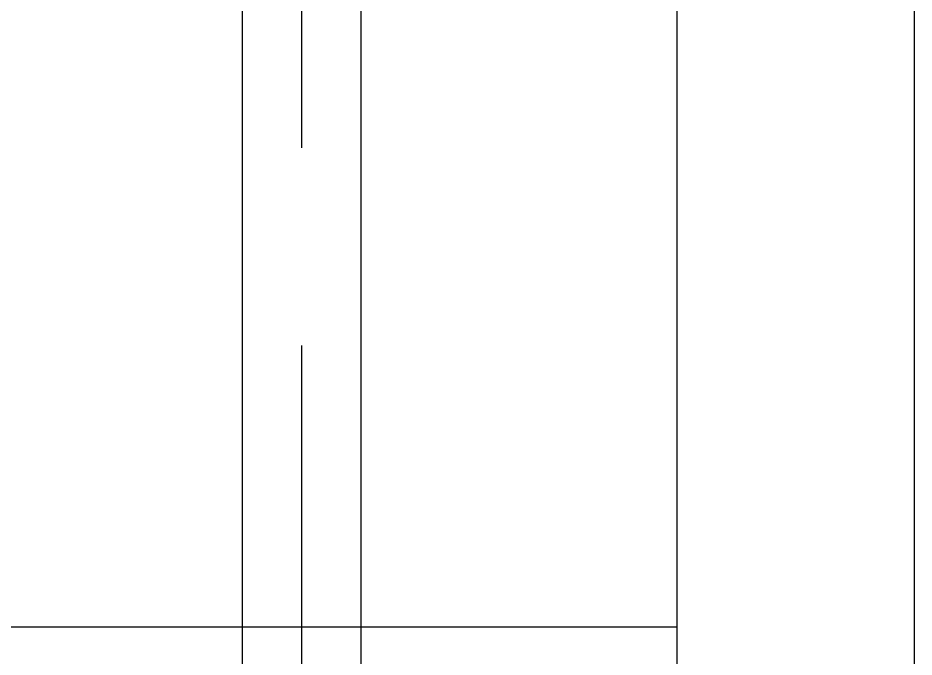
# Model space of a CAD drawing. Header units: millimetres. Extents: x -1292 to 2253, y 326 to 453.
# Drawn here: x 2098.582 to 2099.149, y 341.768 to 342.172 of the extents above; entities that cross this region are included whole.
import ezdxf

# ---------------------------------------------------------------- set-up
doc = ezdxf.new("R2010")
doc.units = ezdxf.units.MM
doc.header["$LTSCALE"] = 0.5
doc.linetypes.add('HIDDENX2', pattern=[0.75, 0.5, -0.25])
for name, color, linetype in [('-HIDRO', 8, 'Continuous'), ('Eixo', 4, 'HIDDENX2'), ('Esgoto', 5, 'ByLayer')]:
    doc.layers.add(name, color=color, linetype=linetype)

msp = doc.modelspace()

# ---------------------------------------------------------------- linework, layer by layer
at = {"layer": '-HIDRO', "ltscale": 0.05}
for p, q in [((2099.14874, 364.47117), (2099.14874, 339.47117)), ((2098.99874, 346.8212), (2098.99874, 339.97117)), ((2098.39874, 341.78674), (2098.99874, 341.78674))]:
    msp.add_line(p, q, dxfattribs=at)
at = {"layer": 'Eixo'}
msp.add_line((2098.76134, 342.33953), (2098.76134, 340.39498), dxfattribs=at)
at = {"layer": 'Esgoto', "color": 3}
for points in [[(2098.72384, 342.33953, 0), (2098.72384, 340.39498, 0)], [(2098.79884, 342.33953, 0), (2098.79884, 340.39498, 0)]]:
    msp.add_polyline3d(points, dxfattribs=at)

doc.saveas('drawing.dxf')
